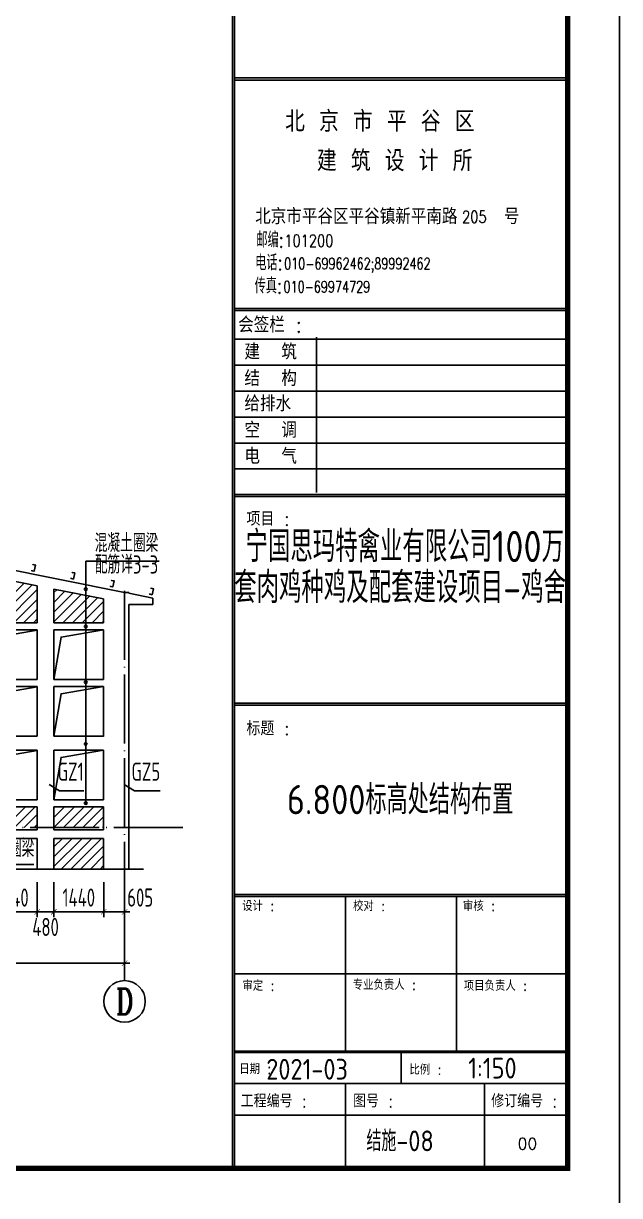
# Model space of a CAD drawing. Extents: x -159214 to 158333, y 7819 to 689505.
# Drawn here: x 141094 to 158333, y 134531 to 168420 of the extents above; entities that cross this region are included whole.
import ezdxf
from ezdxf.enums import TextEntityAlignment as Align

# ---------------------------------------------------------------- set-up
doc = ezdxf.new("R2010")
doc.units = 0
doc.header["$LTSCALE"] = 1000
doc.header["$PDMODE"] = 3
doc.linetypes.add('DOTE', pattern=[2.42, 2, -0.2, 0.02, -0.2])
doc.layers.get('0').update_dxf_attribs({"linetype": 'CONTINUOUS'})
doc.layers.get('Defpoints').update_dxf_attribs({"linetype": 'CONTINUOUS'})
for name, color, linetype in [('MOUNT', 3, 'CONTINUOUS'), ('PUB_DWGN', 7, 'CONTINUOUS'), ('PUB_TEXT', 7, 'CONTINUOUS'), ('PUB_TITLE', 4, 'CONTINUOUS'), ('邓-AXIS', 1, 'DOTE'), ('邓-AXIS_NUM', 7, 'CONTINUOUS'), ('邓-BASE_STR', 7, 'CONTINUOUS'), ('邓-COLU', 7, 'CONTINUOUS'), ('邓-DIM', 3, 'CONTINUOUS'), ('邓-HATCH', 8, 'CONTINUOUS'), ('邓-STWM_PL_THIN', 2, 'CONTINUOUS'), ('邓-TEXT', 7, 'CONTINUOUS'), ('邓-THIN', 7, 'CONTINUOUS')]:
    doc.layers.add(name, color=color, linetype=linetype)
doc.styles.add('-GBCBIGGBENOR', font='GBENOR.shx', dxfattribs={"bigfont": 'GBCBIG.shx'})
doc.styles.add('HZTXT', font='romans', dxfattribs={"bigfont": 'hztxt'})
doc.styles.add('title_font', font='GBENOR.shx', dxfattribs={"bigfont": 'GBCBIG.shx'})
doc.styles.add('TKHZ', font='simplex.shx', dxfattribs={"bigfont": 'hztxt.shx'})
doc.styles.add('TKHZ1', font='romant.shx', dxfattribs={"bigfont": 'hzst.shx'})
doc.styles.add('TSSD_Axis', font='complex.shx', dxfattribs={"width": 0.7, "bigfont": 'hztxt.shx'})
doc.styles.add('TSSD_Dimension', font='tssdeng.shx', dxfattribs={"width": 0.7, "bigfont": 'Hztxt.shx'})
doc.styles.add('TSSD_Label', font='tssdeng.shx', dxfattribs={"width": 0.7, "bigfont": 'Hztxt.shx'})
doc.dimstyles.new('TSSD_150_150', dxfattribs={"dimtxt": 525, "dimasz": 150, "dimexe": 150, "dimexo": 375, "dimgap": 150, "dimtad": 1, "dimdec": 0, "dimzin": 0, "dimdsep": 46, "dimtxsty": 'TSSD_Dimension', "dimblk": 'ARCHTICK', "dimblk1": 'ARCHTICK', "dimblk2": 'ARCHTICK', "dimcen": 0, "dimdle": 150, "dimclrt": 7, "dimadec": 0, "dimazin": 0, "dimtfac": 1, "dimtdec": 0, "dimtix": 1, "dimtmove": 2, "dimatfit": 3, "dimfxl": 1, "dimtolj": 1, "dimtzin": 0, "dimarcsym": 0})
pattern_1 = [(45, (104111.87, 37170.1), (-141.42136, 141.42136), [])]

# ---------------------------------------------------------------- blocks, each defined once
blk = doc.blocks.new('结构A2+0.5')
at = {"layer": 'MOUNT', "color": 5, "linetype": 'Continuous'}
for p, q in [((122457, -61436), (122457, -1487)), ((122517, -61436), (122517, -1487)), ((122517, -29976), (132150, -29976)), ((122517, -30036), (132150, -30036)), ((122517, -36640), (132150, -36640)), ((122517, -36700), (132150, -36700)), ((122517, -42021), (132150, -42021)), ((122517, -42081), (132150, -42081)), ((132150, -48052), (122517, -48052)), ((132150, -48112), (122517, -48112)), ((132150, -53580), (122517, -53580)), ((132150, -53640), (122517, -53640)), ((132150, -58110), (122517, -58110)), ((132150, -58152), (122517, -58152)), ((132150, -59052), (122517, -59052))]:
    blk.add_line(p, q, dxfattribs=at)
at = {"layer": 'MOUNT', "color": 3}
for p, q in [((122517, -37531), (132150, -37531)), ((124888, -37471), (124888, -41961)), ((122517, -38281), (132150, -38281)), ((122517, -39031), (132150, -39031)), ((122517, -39781), (132150, -39781)), ((122517, -40531), (132150, -40531)), ((122517, -41281), (132150, -41281))]:
    blk.add_line(p, q, dxfattribs=at)
at = {"layer": 'MOUNT', "color": 2, "linetype": 'Continuous'}
for p, q in [((125728, -58110), (125728, -53640)), ((128939, -58110), (128939, -53640)), ((132150, -55875), (122517, -55875)), ((127334, -58152), (127334, -59052)), ((125728, -61436), (125728, -59052)), ((129740, -61436), (129740, -59052)), ((132150, -59960), (122517, -59960))]:
    blk.add_line(p, q, dxfattribs=at)
at = {"layer": 'PUB_TITLE'}
blk.add_lwpolyline([(0, -63000), (133650, -63000), (133650, 0), (0, 0)], close=True, dxfattribs=at)
at = {"layer": 'PUB_TITLE', "const_width": 150}
blk.add_lwpolyline([(3750, -61500), (132150, -61500), (132150, -1500), (3750, -1500)], close=True, dxfattribs=at)
at = {"layer": 'MOUNT', "color": 4}
for s, height, style, p in [('北 京 市 平 谷 区', 600, 'TKHZ1', (123979, -31532)), ('建  筑', 450, 'TKHZ', (122802, -38117)), ('结  构', 450, 'TKHZ', (122802, -38885)), ('给排水', 450, 'TKHZ', (122802, -39615)), ('空  调', 450, 'TKHZ', (122802, -40380)), ('电  气', 450, 'TKHZ', (122802, -41135))]:
    blk.add_text(s, height=height, dxfattribs=dict(at, style=style)).set_placement(p)
at = {"layer": 'MOUNT', "color": 4, "style": 'TKHZ1'}
blk.add_text('建 筑 设 计 所', height=600, dxfattribs=at).set_placement((127147, -32670), align=Align.CENTER)
at = {"layer": 'MOUNT', "color": 3, "style": 'TKHZ'}
for s, height, p in [('北京市平谷区平谷镇新平南路    号', 450, (123113, -34203)), ('项目 :', 402.7, (122861, -42922)), ('标题 :', 402.7, (122861, -48981)), ('设计 :', 300, (122736, -54060)), ('校对 :', 300, (125943, -54060)), ('审核 :', 300, (129121, -54060)), ('审定 :', 300, (122743, -56368)), ('专业负责人 :', 300, (125934, -56341)), ('项目负责人 :', 300, (129146, -56368)), ('日期 :', 300, (122651, -58774)), ('比例 :', 300, (127574, -58792)), ('工程编号 :', 375, (122694, -59738)), ('图号 :', 375, (125944, -59738)), ('修订编号 :', 375, (129938, -59738))]:
    blk.add_text(s, height=height, dxfattribs=at).set_placement(p)
for s, height, width, p in [('205', 345, 0.8, (129095, -34162)), ('邮编:', 450, 0.72, (123148, -34880)), ('101200 ', 345, 0.8, (123955, -34853)), ('电话:', 450, 0.72, (123113, -35537)), ('010-69962462;89992462', 330, 0.72, (123950, -35507)), ('传真:', 450, 0.72, (123097, -36208)), ('010-69974729', 330, 0.72, (123933, -36179))]:
    blk.add_text(s, height=height, dxfattribs=dict(at, width=width)).set_placement(p)
at = {"layer": 'MOUNT', "color": 2, "style": 'TKHZ'}
blk.add_text('会签栏 :', height=450, dxfattribs=at).set_placement((122620, -37336))
at = {"layer": 'MOUNT', "color": 4, "style": 'HZTXT'}
blk.add_attdef('00', (130703, -60956), '', height=330, dxfattribs=at)
at = {"layer": 'PUB_DWGN', "style": 'title_font'}
blk.add_text('宁国思玛特禽业有限公司100万', height=900, dxfattribs=at).set_placement((122834, -43972))
for tag, height, p in [('工程名称1', 900, (127304, -45157)), ('工程名称2', 900, (127304, -46498)), ('图号', 600, (127304, -61007))]:
    blk.add_attdef(tag, text='', height=height, dxfattribs=at).set_placement(p, align=Align.CENTER)
at = {"layer": 'PUB_TEXT', "style": '-GBCBIGGBENOR'}
for tag, height, p in [('图名1', 849, (127304, -51263)), ('图名2', 849, (127373, -52205)), ('日期', 600, (124615, -58935)), ('比例', 600, (129973, -58904))]:
    blk.add_attdef(tag, text='', height=height, dxfattribs=at).set_placement(p, align=Align.CENTER)
blk = doc.blocks.new('ts_axno')
at = {"color": 0, "linetype": 'ByBlock', "lineweight": -2}
blk.add_circle((0, 0), 0.5, dxfattribs=at)
at = {"color": 0, "linetype": 'ByBlock', "lineweight": -2, "style": 'TSSD_Axis', "width": 0.7}
blk.add_attdef('A', text='', height=0.6, dxfattribs=at).set_placement((0, 0), align=Align.MIDDLE_CENTER)
blk = doc.blocks.new('_ArchTick')
at = {"color": 0, "linetype": 'ByBlock', "const_width": 0.1}
blk.add_lwpolyline([(-0.53, -0.53), (0.53, 0.53)], dxfattribs=at)
blk = doc.blocks.new('*D313')
at = {"layer": 'Defpoints', "color": 0}
for p in [(234027, 180765), (246277, 180765), (246277, 178420)]:
    blk.add_point(p, dxfattribs=at)
at = {"layer": '邓-DIM', "color": 0, "lineweight": -2}
for p, q in [((234027, 180390), (234027, 178270)), ((246277, 180390), (246277, 178270)), ((233877, 178420), (246427, 178420))]:
    blk.add_line(p, q, dxfattribs=at)
at = {"layer": '邓-DIM', "color": 0, "lineweight": -2, "xscale": 150, "yscale": 150, "zscale": 150, "rotation": 180}
blk.add_blockref('_ArchTick', (234027, 178420), dxfattribs=at)
at = {"layer": '邓-DIM', "color": 0, "lineweight": -2, "xscale": 150, "yscale": 150, "zscale": 150}
blk.add_blockref('_ArchTick', (246277, 178420), dxfattribs=at)
at = {"layer": '邓-DIM', "color": 7, "insert": (240152, 178832), "char_height": 525, "attachment_point": 5, "style": 'TSSD_Dimension'}
blk.add_mtext('\\A1;12250', dxfattribs=at)
blk = doc.blocks.new('*D327')
at = {"layer": 'Defpoints', "color": 0}
for p in [(242312, 181140), (243752, 181140), (243752, 179905)]:
    blk.add_point(p, dxfattribs=at)
at = {"layer": '邓-DIM', "color": 0, "lineweight": -2}
for p, q in [((242312, 180765), (242312, 179755)), ((243752, 180765), (243752, 179755)), ((242162, 179905), (243902, 179905))]:
    blk.add_line(p, q, dxfattribs=at)
at = {"layer": '邓-DIM', "color": 0, "lineweight": -2, "xscale": 150, "yscale": 150, "zscale": 150, "rotation": 180}
blk.add_blockref('_ArchTick', (242312, 179905), dxfattribs=at)
at = {"layer": '邓-DIM', "color": 0, "lineweight": -2, "xscale": 150, "yscale": 150, "zscale": 150}
blk.add_blockref('_ArchTick', (243752, 179905), dxfattribs=at)
at = {"layer": '邓-DIM', "color": 7, "insert": (243032, 180317), "char_height": 525, "attachment_point": 5, "style": 'TSSD_Dimension'}
blk.add_mtext('\\A1;1440', dxfattribs=at)
blk = doc.blocks.new('*D328')
at = {"layer": 'Defpoints', "color": 0}
for p in [(243752, 181140), (244232, 181140), (244232, 179905)]:
    blk.add_point(p, dxfattribs=at)
at = {"layer": '邓-DIM', "color": 0, "lineweight": -2}
for p, q in [((243752, 180765), (243752, 179755)), ((244232, 180765), (244232, 179755)), ((243602, 179905), (244382, 179905))]:
    blk.add_line(p, q, dxfattribs=at)
at = {"layer": '邓-DIM', "color": 0, "lineweight": -2, "xscale": 150, "yscale": 150, "zscale": 150, "rotation": 180}
blk.add_blockref('_ArchTick', (243752, 179905), dxfattribs=at)
at = {"layer": '邓-DIM', "color": 0, "lineweight": -2, "xscale": 150, "yscale": 150, "zscale": 150}
blk.add_blockref('_ArchTick', (244232, 179905), dxfattribs=at)
at = {"layer": '邓-DIM', "color": 7, "insert": (243992, 179467), "char_height": 525, "attachment_point": 5, "style": 'TSSD_Dimension'}
blk.add_mtext('\\A1;480', dxfattribs=at)
blk = doc.blocks.new('*D329')
at = {"layer": 'Defpoints', "color": 0}
for p in [(244232, 181140), (245672, 181140), (245672, 179905)]:
    blk.add_point(p, dxfattribs=at)
at = {"layer": '邓-DIM', "color": 0, "lineweight": -2}
for p, q in [((244232, 180765), (244232, 179755)), ((245672, 180765), (245672, 179755)), ((244082, 179905), (245822, 179905))]:
    blk.add_line(p, q, dxfattribs=at)
at = {"layer": '邓-DIM', "color": 0, "lineweight": -2, "xscale": 150, "yscale": 150, "zscale": 150, "rotation": 180}
blk.add_blockref('_ArchTick', (244232, 179905), dxfattribs=at)
at = {"layer": '邓-DIM', "color": 0, "lineweight": -2, "xscale": 150, "yscale": 150, "zscale": 150}
blk.add_blockref('_ArchTick', (245672, 179905), dxfattribs=at)
at = {"layer": '邓-DIM', "color": 7, "insert": (244952, 180317), "char_height": 525, "attachment_point": 5, "style": 'TSSD_Dimension'}
blk.add_mtext('\\A1;1440', dxfattribs=at)
blk = doc.blocks.new('*D330')
at = {"layer": 'Defpoints', "color": 0}
for p in [(245672, 181140), (246277, 181140), (246277, 179905)]:
    blk.add_point(p, dxfattribs=at)
at = {"layer": '邓-DIM', "color": 0, "lineweight": -2}
for p, q in [((245672, 180765), (245672, 179755)), ((246277, 180765), (246277, 179755)), ((245522, 179905), (246427, 179905))]:
    blk.add_line(p, q, dxfattribs=at)
at = {"layer": '邓-DIM', "color": 0, "lineweight": -2, "xscale": 150, "yscale": 150, "zscale": 150, "rotation": 180}
blk.add_blockref('_ArchTick', (245672, 179905), dxfattribs=at)
at = {"layer": '邓-DIM', "color": 0, "lineweight": -2, "xscale": 150, "yscale": 150, "zscale": 150}
blk.add_blockref('_ArchTick', (246277, 179905), dxfattribs=at)
at = {"layer": '邓-DIM', "color": 7, "insert": (246728, 180317), "char_height": 525, "attachment_point": 5, "style": 'TSSD_Dimension'}
blk.add_mtext('\\A1;605', dxfattribs=at)
blk = doc.blocks.new('1轴立面')
at = {"layer": '邓-AXIS'}
blk.add_line((39207.7, 0), (-2815.6, 0), dxfattribs=at)
blk = doc.blocks.new('1111')
at = {"layer": '邓-HATCH'}
h = blk.add_hatch(dxfattribs=at)
h.set_pattern_fill('METAL', color=256, scale=50, style=0)
h.set_pattern_definition(pattern_1)
h.paths.add_polyline_path([(243751.5, 189328.5), (242311.5, 189610.6), (242311.5, 188259.3), (243751.5, 188259.3)])
h = blk.add_hatch(dxfattribs=at)
h.set_pattern_fill('METAL', color=256, scale=50, style=0)
h.set_pattern_definition(pattern_1)
h.paths.add_polyline_path([(245671.5, 188952.3), (244231.5, 189234.4), (244231.5, 188259.3), (245671.5, 188259.3)])
h = blk.add_hatch(color=256, dxfattribs=at)
edge = h.paths.add_edge_path()
edge.add_arc((245154, 189235.3), 36.8, 0, 360)
h = blk.add_hatch(color=256, dxfattribs=at)
edge = h.paths.add_edge_path()
edge.add_arc((245154, 188153.5), 36.8, 0, 360)
h = blk.add_hatch(color=256, dxfattribs=at)
edge = h.paths.add_edge_path()
edge.add_arc((245154, 186543.5), 36.8, 0, 360)
h = blk.add_hatch(color=256, dxfattribs=at)
edge = h.paths.add_edge_path()
edge.add_arc((245154, 184756.1), 36.8, 0, 360)
h = blk.add_hatch(color=256, dxfattribs=at)
edge = h.paths.add_edge_path()
edge.add_arc((245154, 183045.3), 36.8, 0, 360)
h = blk.add_hatch(dxfattribs=at)
h.set_pattern_fill('METAL', color=256, scale=50, style=0)
h.set_pattern_definition(pattern_1)
h.paths.add_polyline_path([(243751.5, 182939.5), (242311.5, 182939.5), (242311.5, 182339.5), (243751.5, 182339.5)])
h = blk.add_hatch(dxfattribs=at)
h.set_pattern_fill('METAL', color=256, scale=50, style=0)
h.set_pattern_definition(pattern_1)
h.paths.add_polyline_path([(245671.5, 182939.5), (244231.5, 182939.5), (244231.5, 182339.5), (245671.5, 182339.5)])
h = blk.add_hatch(dxfattribs=at)
h.set_pattern_fill('METAL', color=256, scale=50, style=0)
h.set_pattern_definition(pattern_1)
h.paths.add_polyline_path([(245671.5, 182029.5), (244231.5, 182029.5), (244231.5, 181139.5), (245671.5, 181139.5)])
at = {"layer": '邓-AXIS'}
blk.add_line((246276.5, 189189.5), (246276.5, 180120.3), dxfattribs=at)
at = {"layer": '邓-AXIS_NUM'}
blk.add_line((246276.5, 180120.3), (246276.5, 177914.9), dxfattribs=at)
at = {"layer": '邓-BASE_STR'}
for p, q in [((246276.5, 189139.5), (240151.5, 190364.5)), ((245154, 183045.3), (245154, 190041.7)), ((245154, 190041.7), (247281, 190041.7)), ((242311.5, 189610.6), (243751.5, 189328.5)), ((244231.5, 189234.4), (245671.5, 188952.3)), ((246401.5, 189139.5), (246276.5, 189139.5)), ((247096.8, 188975.4), (246401.5, 189114.5)), ((246401.5, 188789.5), (247096.8, 188789.5)), ((247096.8, 188975.4), (247096.8, 188789.5)), ((242311.5, 188259.3), (243751.5, 188259.3)), ((244231.5, 188259.3), (245671.5, 188259.3)), ((242311.5, 188059.5), (243751.5, 188059.5)), ((244231.5, 188059.5), (245671.5, 188059.5)), ((243751.5, 186619.5), (242311.5, 186619.5)), ((243751.5, 186419.7), (242311.5, 186419.7)), ((245671.5, 186619.5), (244231.5, 186619.5)), ((245671.5, 186419.7), (244231.5, 186419.7)), ((243751.5, 184979.7), (242311.5, 184979.7)), ((245671.5, 184979.7), (244231.5, 184979.7)), ((243751.5, 184579.5), (242311.5, 184579.5)), ((245671.5, 184579.5), (244231.5, 184579.5)), ((243751.5, 183139.5), (242311.5, 183139.5)), ((245671.5, 183139.5), (244231.5, 183139.5)), ((243751.5, 182939.5), (242311.5, 182939.5)), ((245671.5, 182939.5), (244231.5, 182939.5)), ((242311.5, 182279.5), (243751.5, 182279.5)), ((242311.5, 182029.5), (243751.5, 182029.5)), ((244231.5, 182279.5), (245671.5, 182279.5)), ((244231.5, 182029.5), (245671.5, 182029.5))]:
    blk.add_line(p, q, dxfattribs=at)
for points in [[(242311.5, 186609.2), (242522.2, 187837.8), (243751.5, 188049.2)], [(244231.5, 186619.5), (244442.2, 187848.1), (245671.5, 188059.5)], [(242311.5, 184969.4), (242522.2, 186197.9), (243751.5, 186409.4)], [(244231.5, 184979.7), (244442.2, 186208.2), (245671.5, 186419.7)], [(242311.5, 183129.2), (242522.2, 184357.8), (243751.5, 184569.2)], [(244231.5, 183139.5), (244442.2, 184368.1), (245671.5, 184579.5)]]:
    blk.add_lwpolyline(points, dxfattribs=at)
for centre in [(245154, 189235.3), (245154, 188153.5), (245154, 186543.5), (245154, 184756.1), (245154, 183045.3)]:
    blk.add_circle(centre, 36.8, dxfattribs=at)
at = {"layer": '邓-COLU'}
for p, q in [((243751.5, 189328.5), (243751.5, 188259.3)), ((244231.5, 189234.4), (244231.5, 188259.3)), ((246401.5, 189139.5), (246401.5, 189114.5)), ((245671.5, 188952.3), (245671.5, 188259.3)), ((246401.5, 188789.5), (246401.5, 181139.5)), ((243751.5, 188059.5), (243751.5, 186619.5)), ((244231.5, 188059.5), (244231.5, 186619.5)), ((245671.5, 188059.5), (245671.5, 186619.5)), ((243751.5, 186419.7), (243751.5, 184979.7)), ((244231.5, 186419.7), (244231.5, 184979.7)), ((245671.5, 186417.5), (245671.5, 184977.5)), ((243751.5, 184579.5), (243751.5, 183139.5)), ((244231.5, 184579.5), (244231.5, 183139.5)), ((245671.5, 184579.5), (245671.5, 183139.5)), ((243751.5, 182939.5), (243751.5, 182279.5)), ((244231.5, 182939.5), (244231.5, 182279.5)), ((245671.5, 182939.5), (245671.5, 182279.5)), ((243751.5, 182029.5), (243751.5, 181139.5)), ((244231.5, 182029.5), (244231.5, 181139.5)), ((245671.5, 182029.5), (245671.5, 181139.5))]:
    blk.add_line(p, q, dxfattribs=at)
at = {"layer": '邓-STWM_PL_THIN'}
for points in [[(243624.7, 189924.4), (243628.6, 189944), (243697.3, 189930.2), (243662, 189753.7), (243593.3, 189767.5), (243597.3, 189787.1)], [(244762.1, 189696.6), (244766.1, 189716.2), (244834.7, 189702.5), (244799.4, 189526), (244730.8, 189539.7), (244734.7, 189559.3)], [(245899.6, 189469.1), (245903.5, 189488.7), (245972.2, 189475), (245936.9, 189298.5), (245868.2, 189312.2), (245872.2, 189331.8)], [(247037.1, 189241.9), (247041.1, 189261.5), (247109.7, 189247.8), (247074.4, 189071.3), (247005.8, 189085), (247009.7, 189104.6)]]:
    blk.add_lwpolyline(points, dxfattribs=at)
at = {"layer": '邓-TEXT'}
for p, q in [((244393.5, 183405.7), (244098.9, 183585.4)), ((244393.5, 183405.7), (245093.9, 183405.7)), ((246563.5, 183405.7), (246268.9, 183585.4)), ((246563.5, 183405.7), (247307.7, 183405.7)), ((242491.8, 181276.8), (243653, 181276.8))]:
    blk.add_line(p, q, dxfattribs=at)
at = {"layer": '邓-THIN'}
blk.add_lwpolyline([(233481.5, 181139.5), (239956.5, 181139.5), (240061.5, 181469.5), (240241.5, 180809.5), (240346.5, 181139.5), (246821.5, 181139.5)], dxfattribs=at)
at = {"layer": '邓-AXIS_NUM'}
ref = blk.add_blockref('ts_axno', (246276.5, 177314.9), dxfattribs=dict(at, xscale=1200, yscale=1200, zscale=1200))
ref.add_attrib('D', 'D', dxfattribs={"height": 750, "style": 'TSSD_Axis', "width": 0.7}).set_placement((246276.5, 177314.9), align=Align.MIDDLE_CENTER)
at = {"layer": '邓-TEXT', "style": 'TSSD_Label', "width": 0.7}
for s, p in [('GZ1', (245093.9, 183536.9)), ('GZ5', (247307.7, 183536.9)), ('地圈梁', (243666.2, 181328.3))]:
    blk.add_text(s, height=525, dxfattribs=at).set_placement(p, align=Align.BOTTOM_RIGHT)
at = {"layer": '邓-THIN', "style": 'TSSD_Label', "width": 0.7}
for s, p in [('混凝土圈梁', (247250.2, 190146.7)), ('配筋详3-3', (247250.2, 189526.2))]:
    blk.add_text(s, height=525, dxfattribs=at).set_placement(p, align=Align.BOTTOM_RIGHT)
at = {"layer": '邓-DIM'}
for base, p1, p2, picture, middle in [((243751.5, 179904.9), (242311.5, 181139.5), (243751.5, 181139.5), '*D327', (243031.5, 180317.4)), ((245671.5, 179904.9), (244231.5, 181139.5), (245671.5, 181139.5), '*D329', (244951.5, 180317.4)), ((246276.5, 178419.7), (234026.5, 180764.5), (246276.5, 180764.5), '*D313', (240151.5, 178832.2))]:
    dim = blk.add_linear_dim(base=base, p1=p1, p2=p2, dimstyle='TSSD_150_150', dxfattribs=at)
    dim.commit()
    dim.dimension.update_dxf_attribs({"geometry": picture, "text_midpoint": middle})
for base, p1, p2, picture, middle in [((244231.5, 179904.9), (243751.5, 181139.5), (244231.5, 181139.5), '*D328', (243991.5, 179467.4)), ((246276.5, 179904.9), (245671.5, 181139.5), (246276.5, 181139.5), '*D330', (246728.1, 180317.4))]:
    dim = blk.add_linear_dim(base=base, p1=p1, p2=p2, dimstyle='TSSD_150_150', dxfattribs=at)
    dim.commit()
    dim.dimension.update_dxf_attribs({"geometry": picture, "text_midpoint": middle, "dimtype": 128})

msp = doc.modelspace()

# ---------------------------------------------------------------- block references
at = {"layer": '邓-BASE_STR'}
for name, p in [('1轴立面', (106498.6, 145169.4)), ('1111', (-102258.2, -37170.1))]:
    msp.add_blockref(name, p, dxfattribs=at)
at = {"layer": '邓-DIM'}
ref = msp.add_blockref('结构A2+0.5', (24682.6, 196818.8), dxfattribs=at)
ref.add_attrib('图号', '结施-08', dxfattribs={"layer": 'PUB_DWGN', "height": 600, "style": 'title_font'}).set_placement((151986.3, 135812.3), align=Align.CENTER)
ref.add_attrib('日期', '2021-03', dxfattribs={"layer": 'PUB_TEXT', "height": 600, "style": '-GBCBIGGBENOR'}).set_placement((149297.1, 137883.6), align=Align.CENTER)
ref.add_attrib('比例', '1:150', dxfattribs={"layer": 'PUB_TEXT', "height": 600, "style": '-GBCBIGGBENOR'}).set_placement((154655.8, 137915.1), align=Align.CENTER)
ref.add_attrib('工程名称1', '套肉鸡种鸡及配套建设项目-鸡舍', dxfattribs={"layer": 'PUB_DWGN', "height": 900, "style": 'title_font'}).set_placement((151986.3, 151661.4), align=Align.CENTER)
ref.add_attrib('图名1', '6.800标高处结构布置', dxfattribs={"layer": 'PUB_TEXT', "height": 848.571, "style": '-GBCBIGGBENOR'}).set_placement((151986.3, 145555.6), align=Align.CENTER)
ref.add_attrib('00', '00', (155385.6, 135862.9), dxfattribs={"layer": 'MOUNT', "color": 4, "height": 330, "style": 'HZTXT'})

doc.saveas('drawing.dxf')
